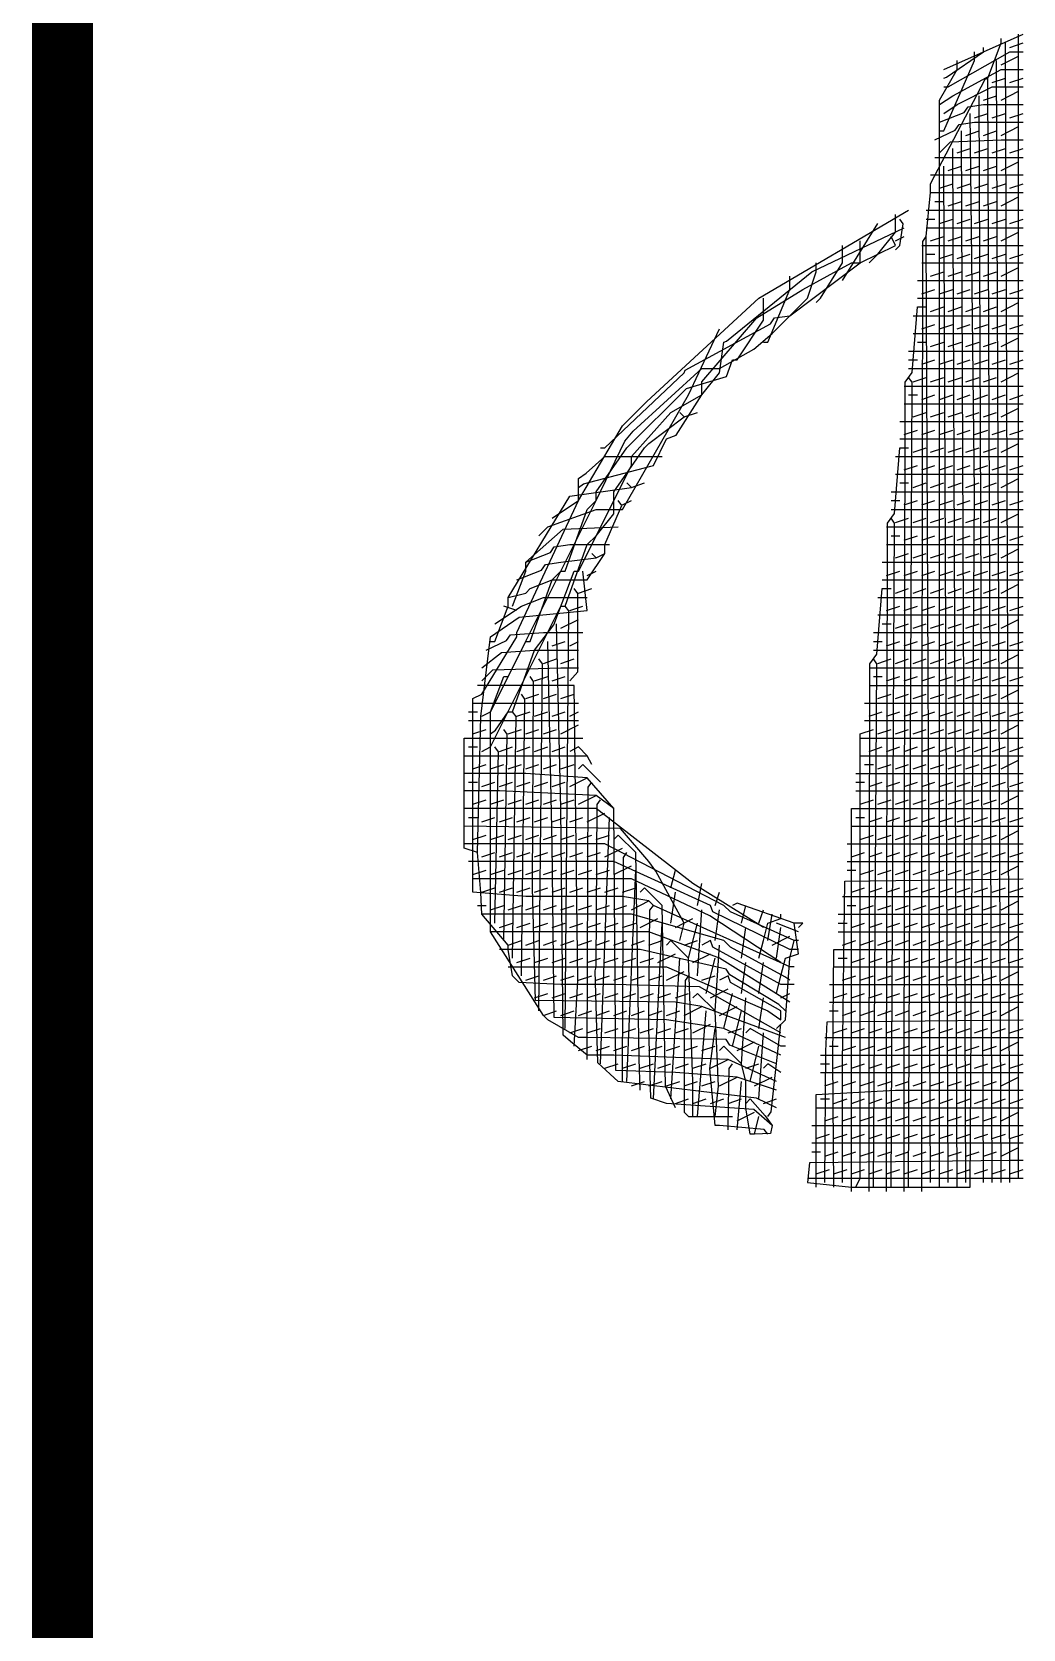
# Model space of a CAD drawing. Header units: inches. Extents: x -97096 to 280004, y -37912 to 97116.
# Drawn here: x 91438 to 92654, y 79348 to 81310 of the extents above; entities that cross this region are included whole.
import ezdxf

# ---------------------------------------------------------------- set-up
doc = ezdxf.new("R2010")
doc.units = ezdxf.units.IN
doc.header["$LTSCALE"] = 1000
doc.header["$MEASUREMENT"] = 0
doc.layers.add('GPS提资', color=1, linetype='Continuous')
doc.layers.add('TK', color=101, linetype='Continuous')

# ---------------------------------------------------------------- blocks, each defined once
blk = doc.blocks.new('A0-150')
at = {"layer": 'TK', "const_width": 75}
blk.add_lwpolyline([(166650, 124650), (166650, 1500)], dxfattribs=at)
at = {"layer": 'TK'}
for points in [[(167732.1, 119175.7), (167829.4, 119218.9)], [(167824, 117813.9), (167824, 119218.9)], [(167705.1, 117797.7), (167705.1, 118094.9), (167706.2, 118964.4), (167710.5, 118970.3), (167715.9, 119024.4), (167715.9, 119035.2), (167782.9, 119163.8), (167786.2, 119164.9), (167802.4, 119208.1), (167802.4, 119213.5)], [(167726.7, 119100), (167732.1, 119100), (167770, 119186.5), (167770, 119197.3)], [(167732.1, 119164.9), (167735.4, 119165.9), (167780.8, 119197.3), (167780.8, 119202.7)], [(167732.1, 119154.1), (167737.6, 119154.1), (167813.2, 119197.3), (167829.4, 119197.3)], [(167813.2, 117808.5), (167807.8, 119208.1)], [(167813.2, 119202.7), (167829.4, 119208.1)], [(167726.7, 117803.1), (167726.7, 117857.2), (167726.7, 119137.8), (167748.4, 119175.7), (167748.4, 119186.5)], [(167726.7, 119132.4), (167743, 119143.3), (167802.4, 119175.7), (167829.4, 119175.7)], [(167802.4, 117808.5), (167797, 119186.5)], [(167802.4, 119181.1), (167824, 119191.9)], [(167791.6, 117808.5), (167786.2, 119164.9)], [(167791.6, 119159.5), (167807.8, 119164.9)], [(167813.2, 119159.5), (167829.4, 119164.9)], [(167732.1, 119121.6), (167748.4, 119132.4), (167791.6, 119154.1), (167829.4, 119154.1)], [(167780.8, 117808.5), (167775.4, 119143.3)], [(167780.8, 119137.8), (167797, 119143.3)], [(167802.4, 119137.8), (167824, 119148.7)], [(167829.4, 117835.5), (167813.2, 117835.5), (167567.3, 117832.8), (167564.6, 117808.5), (167618.7, 117803.1), (167764.6, 117803.1), (167770, 118656.9), (167764.6, 119121.6)], [(167726.7, 119110.8), (167757, 119122.7), (167761.9, 119129.7), (167780.8, 119132.4), (167829.4, 119132.4)], [(167770, 119116.2), (167786.2, 119121.6)], [(167791.6, 119116.2), (167807.8, 119121.6)], [(167813.2, 119116.2), (167829.4, 119121.6)], [(167721.3, 119089.2), (167746.2, 119101.1), (167751.1, 119108.1), (167770, 119110.8), (167829.4, 119110.8)], [(167759.2, 117808.5), (167753.8, 119100)], [(167759.2, 119094.6), (167775.4, 119100)], [(167780.8, 119094.6), (167797, 119100)], [(167802.4, 119094.6), (167824, 119105.4)], [(167726.7, 119073), (167740.3, 119086.5), (167802.4, 119089.2), (167829.4, 119089.2)], [(167748.4, 117803.1), (167743, 119078.4)], [(167748.4, 119073), (167764.6, 119078.4)], [(167770, 119073), (167786.2, 119078.4)], [(167791.6, 119073), (167807.8, 119078.4)], [(167813.2, 119073), (167829.4, 119078.4)], [(167721.3, 119067.6), (167829.4, 119067.6)], [(167802.4, 119051.4), (167824, 119062.2)], [(167715.9, 119046), (167829.4, 119046)], [(167737.6, 117808.5), (167732.1, 119056.8)], [(167737.6, 119051.4), (167753.8, 119056.8)], [(167759.2, 119051.4), (167775.4, 119056.8)], [(167780.8, 119051.4), (167797, 119056.8)], [(167715.9, 119024.4), (167829.4, 119024.4)], [(167726.7, 119029.8), (167743, 119035.2)], [(167748.4, 119029.8), (167764.6, 119035.2)], [(167770, 119029.8), (167786.2, 119035.2)], [(167791.6, 119029.8), (167807.8, 119035.2)], [(167802.4, 119008.2), (167824, 119019)], [(167813.2, 119029.8), (167829.4, 119035.2)], [(167251.2, 118624.5), (167283.6, 118646.1), (167337.7, 118738), (167367.4, 118767.7), (167505.2, 118894.7), (167688.9, 119002.8)], [(167710.5, 119002.8), (167829.4, 119002.8)], [(167721.3, 119013.6), (167732.1, 119013.6)], [(167737.6, 119008.2), (167753.8, 119013.6)], [(167759.2, 119008.2), (167775.4, 119013.6)], [(167780.8, 119008.2), (167797, 119013.6)], [(167175.6, 118359.7), (167181.5, 118364), (167197.2, 118386.7), (167202.6, 118386.7), (167229.6, 118462.4), (167253.4, 118493.7), (167278.2, 118559.6), (167283.6, 118559.6), (167348.5, 118689.3), (167348.5, 118700.1), (167397.1, 118754.2), (167434.9, 118775.8), (167456.6, 118802.8), (167462, 118840.6), (167465.2, 118841.7), (167570, 118927.1), (167683.5, 118981.1)], [(167607.9, 118916.3), (167651.1, 118986.5)], [(167640.3, 118937.9), (167651.1, 118948.7), (167672.7, 118975.7), (167672.7, 118997.3)], [(167672.7, 118954.1), (167678.1, 118959.5), (167682.4, 118986), (167678.1, 118991.9)], [(167710.5, 118991.9), (167721.3, 118991.9)], [(167710.5, 118981.1), (167829.4, 118981.1)], [(167726.7, 118986.5), (167743, 118991.9)], [(167748.4, 118986.5), (167764.6, 118991.9)], [(167770, 118986.5), (167786.2, 118991.9)], [(167791.6, 118986.5), (167807.8, 118991.9)], [(167813.2, 118986.5), (167829.4, 118991.9)], [(167283.6, 118662.3), (167289.6, 118666.6), (167372.3, 118688.3), (167375.5, 118689.3), (167391.7, 118721.8), (167403.6, 118726.6), (167434.9, 118775.8), (167434.9, 118792), (167502.5, 118870.4), (167559.2, 118905.5), (167618.7, 118937.9), (167629.5, 118937.9), (167672.7, 118959.5), (167667.3, 118970.3)], [(167310.7, 118711), (167316.1, 118711), (167413.3, 118802.8), (167414.4, 118806.1), (167519.2, 118863.3), (167524.1, 118870.4), (167543, 118873.1), (167629.5, 118937.9), (167629.5, 118964.9)], [(167575.4, 118889.3), (167580.8, 118894.7), (167607.9, 118937.9), (167607.9, 118959.5)], [(167672.7, 118964.9), (167683.5, 118970.3)], [(167705.1, 118959.5), (167829.4, 118959.5)], [(167715.9, 117808.5), (167710.5, 118970.3)], [(167715.9, 118964.9), (167732.1, 118970.3)], [(167737.6, 118964.9), (167753.8, 118970.3)], [(167759.2, 118964.9), (167775.4, 118970.3)], [(167780.8, 118964.9), (167797, 118970.3)], [(167802.4, 118964.9), (167824, 118975.7)], [(167710.5, 118948.7), (167721.3, 118948.7)], [(167726.7, 118943.3), (167743, 118948.7)], [(167748.4, 118943.3), (167764.6, 118948.7)], [(167770, 118943.3), (167786.2, 118948.7)], [(167791.6, 118943.3), (167807.8, 118948.7)], [(167813.2, 118943.3), (167829.4, 118948.7)], [(167164.8, 118381.3), (167175.6, 118386.7), (167218.8, 118473.2), (167224.2, 118473.2), (167251.2, 118548.8), (167262, 118559.6), (167267.4, 118559.6), (167294.4, 118635.3), (167305.3, 118646.1), (167340.4, 118719.1), (167350.6, 118731.5), (167434.9, 118808.2), (167456.6, 118808.2), (167498.7, 118832), (167521.4, 118851.4), (167564.6, 118894.7), (167575.4, 118927.1), (167575.4, 118937.9)], [(167510.6, 118840.6), (167516, 118840.6), (167543, 118905.5), (167543, 118921.7)], [(167705.1, 118937.9), (167829.4, 118937.9)], [(167715.9, 118921.7), (167732.1, 118927.1)], [(167737.6, 118921.7), (167753.8, 118927.1)], [(167759.2, 118921.7), (167775.4, 118927.1)], [(167780.8, 118921.7), (167797, 118927.1)], [(167802.4, 118921.7), (167824, 118932.5)], [(167699.7, 118916.3), (167829.4, 118916.3)], [(167705.1, 118900.1), (167721.3, 118905.5)], [(167726.7, 118900.1), (167743, 118905.5)], [(167748.4, 118900.1), (167764.6, 118905.5)], [(167770, 118900.1), (167786.2, 118905.5)], [(167791.6, 118900.1), (167807.8, 118905.5)], [(167813.2, 118900.1), (167829.4, 118905.5)], [(167526.8, 117954.4), (167469.5, 117977.1), (167464.7, 117984.1), (167294.4, 117986.9), (167283.6, 117986.9), (167245.8, 118008.5), (167240.4, 118013.9), (167175.6, 118116.5), (167175.6, 118386.7), (167191.8, 118430), (167197.2, 118430), (167305.3, 118646.1), (167305.3, 118656.9), (167343.1, 118711), (167416, 118783.9), (167465.2, 118798.5), (167472.8, 118819), (167478.2, 118819), (167510.6, 118867.7), (167510.6, 118894.7)], [(167683.5, 117797.7), (167683.5, 117900.4), (167684.6, 118791.5), (167693.2, 118803.4), (167699.7, 118883.9), (167710.5, 118883.9)], [(167699.7, 118894.7), (167829.4, 118894.7)], [(167715.9, 118878.5), (167732.1, 118883.9)], [(167737.6, 118878.5), (167753.8, 118883.9)], [(167759.2, 118878.5), (167775.4, 118883.9)], [(167780.8, 118878.5), (167797, 118883.9)], [(167802.4, 118878.5), (167824, 118889.3)], [(167694.3, 118873.1), (167829.4, 118873.1)], [(167705.1, 118856.9), (167721.3, 118862.3)], [(167726.7, 118856.9), (167743, 118862.3)], [(167748.4, 118856.9), (167764.6, 118862.3)], [(167770, 118856.9), (167786.2, 118862.3)], [(167791.6, 118856.9), (167807.8, 118862.3)], [(167813.2, 118856.9), (167829.4, 118862.3)], [(167235, 118602.9), (167245.8, 118613.7), (167305.3, 118635.3), (167337.7, 118635.3), (167418.7, 118775.8), (167456.6, 118856.9)], [(167694.3, 118851.4), (167829.4, 118851.4)], [(167802.4, 118835.2), (167824, 118846)], [(167688.9, 118829.8), (167829.4, 118829.8)], [(167699.7, 118840.6), (167710.5, 118840.6)], [(167715.9, 118835.2), (167732.1, 118840.6)], [(167737.6, 118835.2), (167753.8, 118840.6)], [(167759.2, 118835.2), (167775.4, 118840.6)], [(167780.8, 118835.2), (167797, 118840.6)], [(167688.9, 118819), (167699.7, 118819)], [(167688.9, 118808.2), (167829.4, 118808.2)], [(167705.1, 118813.6), (167721.3, 118819)], [(167726.7, 118813.6), (167743, 118819)], [(167748.4, 118813.6), (167764.6, 118819)], [(167770, 118813.6), (167786.2, 118819)], [(167791.6, 118813.6), (167807.8, 118819)], [(167802.4, 118792), (167824, 118802.8)], [(167813.2, 118813.6), (167829.4, 118819)], [(167683.5, 118786.6), (167829.4, 118786.6)], [(167688.9, 117803.1), (167693.2, 118791.5), (167688.9, 118797.4)], [(167694.3, 118792), (167710.5, 118797.4)], [(167715.9, 118792), (167732.1, 118797.4)], [(167737.6, 118792), (167753.8, 118797.4)], [(167759.2, 118792), (167775.4, 118797.4)], [(167780.8, 118792), (167797, 118797.4)], [(167683.5, 118765), (167829.4, 118765)], [(167688.9, 118775.8), (167699.7, 118775.8)], [(167705.1, 118770.4), (167721.3, 118775.8)], [(167726.7, 118770.4), (167743, 118775.8)], [(167748.4, 118770.4), (167764.6, 118775.8)], [(167770, 118770.4), (167786.2, 118775.8)], [(167791.6, 118770.4), (167807.8, 118775.8)], [(167813.2, 118770.4), (167829.4, 118775.8)], [(167164.8, 118338.1), (167175.6, 118343.5), (167262, 118516.4), (167267.4, 118516.4), (167294.4, 118592.1), (167305.3, 118602.9), (167326.9, 118629.9), (167326.9, 118656.9), (167364.7, 118711), (167370.1, 118716.4), (167413.3, 118748.8), (167407.9, 118754.2)], [(167413.3, 118748.8), (167429.5, 118754.2)], [(167694.3, 118748.8), (167710.5, 118754.2)], [(167715.9, 118748.8), (167732.1, 118754.2)], [(167737.6, 118748.8), (167753.8, 118754.2)], [(167759.2, 118748.8), (167775.4, 118754.2)], [(167780.8, 118748.8), (167797, 118754.2)], [(167802.4, 118748.8), (167824, 118759.6)], [(167678.1, 118743.4), (167829.4, 118743.4)], [(167683.5, 118727.2), (167699.7, 118732.6)], [(167705.1, 118727.2), (167721.3, 118732.6)], [(167726.7, 118727.2), (167743, 118732.6)], [(167748.4, 118727.2), (167764.6, 118732.6)], [(167770, 118727.2), (167786.2, 118732.6)], [(167791.6, 118727.2), (167807.8, 118732.6)], [(167813.2, 118727.2), (167829.4, 118732.6)], [(167661.9, 117797.7), (167661.9, 117900.4), (167663, 118618.5), (167671.6, 118630.4), (167678.1, 118711), (167688.9, 118711)], [(167678.1, 118721.8), (167829.4, 118721.8)], [(167694.3, 118705.5), (167710.5, 118711)], [(167715.9, 118705.5), (167732.1, 118711)], [(167737.6, 118705.5), (167753.8, 118711)], [(167759.2, 118705.5), (167775.4, 118711)], [(167780.8, 118705.5), (167797, 118711)], [(167802.4, 118705.5), (167824, 118716.4)], [(167548.4, 118073.3), (167543, 118073.3), (167375.5, 118149), (167370.1, 118154.4), (167337.7, 118159.8), (167218.8, 118159.8), (167153.9, 118165.2), (167153.9, 118246.2), (167153.9, 118402.9), (167164.8, 118408.3), (167208, 118478.6), (167208, 118484), (167283.6, 118646.1), (167283.6, 118656.9), (167283.6, 118673.1), (167293.1, 118679.9), (167316.1, 118700.1), (167386.3, 118700.1)], [(167672.7, 118700.1), (167829.4, 118700.1)], [(167683.5, 118683.9), (167699.7, 118689.3)], [(167705.1, 118683.9), (167721.3, 118689.3)], [(167726.7, 118683.9), (167743, 118689.3)], [(167748.4, 118683.9), (167764.6, 118689.3)], [(167770, 118683.9), (167786.2, 118689.3)], [(167791.6, 118683.9), (167807.8, 118689.3)], [(167813.2, 118683.9), (167829.4, 118689.3)], [(167175.6, 118473.2), (167181, 118473.2), (167197.2, 118516.4), (167197.2, 118527.2), (167272.8, 118651.5), (167348.5, 118662.3), (167343.1, 118667.7)], [(167348.5, 118662.3), (167364.7, 118667.7)], [(167672.7, 118678.5), (167829.4, 118678.5)], [(167678.1, 118667.7), (167688.9, 118667.7)], [(167694.3, 118662.3), (167710.5, 118667.7)], [(167715.9, 118662.3), (167732.1, 118667.7)], [(167737.6, 118662.3), (167753.8, 118667.7)], [(167759.2, 118662.3), (167775.4, 118667.7)], [(167780.8, 118662.3), (167797, 118667.7)], [(167802.4, 118662.3), (167824, 118673.1)], [(167197.2, 118527.2), (167218.8, 118532.6), (167224.2, 118538), (167251.2, 118548.8), (167294.4, 118548.8), (167316.1, 118581.3), (167316.1, 118592.1), (167336.6, 118640.2), (167332.3, 118646.1)], [(167337.7, 118640.7), (167348.5, 118646.1)], [(167667.3, 118656.9), (167829.4, 118656.9)], [(167667.3, 118646.1), (167678.1, 118646.1)], [(167683.5, 118640.7), (167699.7, 118646.1)], [(167705.1, 118640.7), (167721.3, 118646.1)], [(167726.7, 118640.7), (167743, 118646.1)], [(167748.4, 118640.7), (167764.6, 118646.1)], [(167770, 118640.7), (167786.2, 118646.1)], [(167791.6, 118640.7), (167807.8, 118646.1)], [(167813.2, 118640.7), (167829.4, 118646.1)], [(167667.3, 118635.3), (167829.4, 118635.3)], [(167802.4, 118619.1), (167824, 118629.9)], [(167202.6, 118516.4), (167218.8, 118559.6), (167218.8, 118570.5), (167264.7, 118611), (167332.3, 118613.7)], [(167661.9, 118613.7), (167829.4, 118613.7)], [(167667.3, 117803.1), (167671.6, 118618.5), (167667.3, 118624.5)], [(167672.7, 118619.1), (167688.9, 118624.5)], [(167694.3, 118619.1), (167710.5, 118624.5)], [(167715.9, 118619.1), (167732.1, 118624.5)], [(167737.6, 118619.1), (167753.8, 118624.5)], [(167759.2, 118619.1), (167775.4, 118624.5)], [(167780.8, 118619.1), (167797, 118624.5)], [(167218.8, 118570.5), (167249.1, 118582.3), (167253.9, 118589.4), (167272.8, 118592.1), (167321.5, 118592.1)], [(167661.9, 118592.1), (167829.4, 118592.1)], [(167667.3, 118602.9), (167678.1, 118602.9)], [(167683.5, 118597.5), (167699.7, 118602.9)], [(167705.1, 118597.5), (167721.3, 118602.9)], [(167726.7, 118597.5), (167743, 118602.9)], [(167748.4, 118597.5), (167764.6, 118602.9)], [(167770, 118597.5), (167786.2, 118602.9)], [(167791.6, 118597.5), (167807.8, 118602.9)], [(167802.4, 118575.9), (167824, 118586.7)], [(167813.2, 118597.5), (167829.4, 118602.9)], [(167208, 118548.8), (167238.2, 118560.7), (167243.1, 118567.8), (167262, 118570.5), (167305.3, 118575.9), (167299.9, 118581.3)], [(167305.3, 118575.9), (167316.1, 118581.3)], [(167656.5, 118570.5), (167829.4, 118570.5)], [(167672.7, 118575.9), (167688.9, 118581.3)], [(167694.3, 118575.9), (167710.5, 118581.3)], [(167715.9, 118575.9), (167732.1, 118581.3)], [(167737.6, 118575.9), (167753.8, 118581.3)], [(167759.2, 118575.9), (167775.4, 118581.3)], [(167780.8, 118575.9), (167797, 118581.3)], [(167159.4, 118213.8), (167163.7, 118380.8), (167175.6, 118478.6), (167210.7, 118502.9), (167294.4, 118511), (167289, 118559.6)], [(167294.4, 118554.2), (167305.3, 118559.6)], [(167656.5, 118548.8), (167829.4, 118548.8)], [(167661.9, 118554.2), (167678.1, 118559.6)], [(167683.5, 118554.2), (167699.7, 118559.6)], [(167705.1, 118554.2), (167721.3, 118559.6)], [(167726.7, 118554.2), (167743, 118559.6)], [(167748.4, 118554.2), (167764.6, 118559.6)], [(167770, 118554.2), (167786.2, 118559.6)], [(167791.6, 118554.2), (167807.8, 118559.6)], [(167813.2, 118554.2), (167829.4, 118559.6)], [(167272.8, 118424.6), (167282.6, 118435.9), (167282.6, 118532.1), (167278.2, 118538)], [(167283.6, 118532.6), (167299.9, 118538)], [(167640.3, 117797.7), (167640.3, 117900.4), (167641.4, 118445.6), (167650, 118457.5), (167656.5, 118538), (167667.3, 118538)], [(167672.7, 118532.6), (167688.9, 118538)], [(167694.3, 118532.6), (167710.5, 118538)], [(167715.9, 118532.6), (167732.1, 118538)], [(167737.6, 118532.6), (167753.8, 118538)], [(167759.2, 118532.6), (167775.4, 118538)], [(167780.8, 118532.6), (167797, 118538)], [(167802.4, 118532.6), (167824, 118543.4)], [(167181, 118494.8), (167213.4, 118516.4), (167240.4, 118527.2), (167294.4, 118527.2)], [(167208, 118511), (167191.8, 118516.4)], [(167267.4, 117997.7), (167271.8, 118510.5), (167267.4, 118516.4)], [(167272.8, 118511), (167289, 118516.4)], [(167651.1, 118527.2), (167829.4, 118527.2)], [(167661.9, 118511), (167678.1, 118516.4)], [(167683.5, 118511), (167699.7, 118516.4)], [(167705.1, 118511), (167721.3, 118516.4)], [(167726.7, 118511), (167743, 118516.4)], [(167748.4, 118511), (167764.6, 118516.4)], [(167770, 118511), (167786.2, 118516.4)], [(167791.6, 118511), (167807.8, 118516.4)], [(167813.2, 118511), (167829.4, 118516.4)], [(167526.8, 117932.8), (167467.4, 117959.8), (167326.9, 117965.2), (167294.4, 117965.2), (167273.9, 117982), (167264.7, 117989.6), (167262, 118267.8), (167256.6, 118494.8)], [(167262, 118489.4), (167283.6, 118500.2)], [(167651.1, 118505.6), (167829.4, 118505.6)], [(167656.5, 118494.8), (167667.3, 118494.8)], [(167672.7, 118489.4), (167688.9, 118494.8)], [(167694.3, 118489.4), (167710.5, 118494.8)], [(167715.9, 118489.4), (167732.1, 118494.8)], [(167737.6, 118489.4), (167753.8, 118494.8)], [(167759.2, 118489.4), (167775.4, 118494.8)], [(167780.8, 118489.4), (167797, 118494.8)], [(167802.4, 118489.4), (167824, 118500.2)], [(167170.2, 118462.4), (167195, 118474.3), (167199.9, 118481.3), (167240.4, 118484), (167289, 118484)], [(167532.2, 117965.2), (167462, 117997.7), (167391.7, 118008.5), (167253.9, 118011.2), (167251.2, 118224.6), (167245.8, 118473.2)], [(167251.2, 118467.8), (167267.4, 118473.2)], [(167272.8, 118467.8), (167283.6, 118473.2)], [(167645.7, 118484), (167829.4, 118484)], [(167645.7, 118473.2), (167656.5, 118473.2)], [(167661.9, 118467.8), (167678.1, 118473.2)], [(167683.5, 118467.8), (167699.7, 118473.2)], [(167705.1, 118467.8), (167721.3, 118473.2)], [(167726.7, 118467.8), (167743, 118473.2)], [(167748.4, 118467.8), (167764.6, 118473.2)], [(167770, 118467.8), (167786.2, 118473.2)], [(167791.6, 118467.8), (167807.8, 118473.2)], [(167813.2, 118467.8), (167829.4, 118473.2)], [(167164.8, 118440.8), (167189.1, 118459.7), (167229.6, 118462.4), (167283.6, 118462.4)], [(167235, 118019.3), (167239.3, 118445.6), (167235, 118451.6)], [(167240.4, 118446.2), (167256.6, 118451.6)], [(167262, 118446.2), (167278.2, 118451.6)], [(167645.7, 118462.4), (167829.4, 118462.4)], [(167645.7, 117803.1), (167650, 118445.6), (167645.7, 118451.6)], [(167651.1, 118446.2), (167667.3, 118451.6)], [(167672.7, 118446.2), (167688.9, 118451.6)], [(167694.3, 118446.2), (167710.5, 118451.6)], [(167715.9, 118446.2), (167732.1, 118451.6)], [(167737.6, 118446.2), (167753.8, 118451.6)], [(167759.2, 118446.2), (167775.4, 118451.6)], [(167780.8, 118446.2), (167797, 118451.6)], [(167802.4, 118446.2), (167824, 118457)], [(167164.8, 118424.6), (167178.3, 118438.1), (167262, 118440.8), (167283.6, 118440.8)], [(167537.6, 117986.9), (167434.9, 118024.7), (167402.5, 118030.1), (167230.7, 118032.2), (167226.9, 118170.6), (167228.5, 118424), (167224.2, 118430)], [(167229.6, 118424.6), (167245.8, 118430)], [(167251.2, 118424.6), (167267.4, 118430)], [(167640.3, 118440.8), (167829.4, 118440.8)], [(167645.7, 118430), (167656.5, 118430)], [(167661.9, 118424.6), (167678.1, 118430)], [(167683.5, 118424.6), (167699.7, 118430)], [(167705.1, 118424.6), (167721.3, 118430)], [(167726.7, 118424.6), (167743, 118430)], [(167748.4, 118424.6), (167764.6, 118430)], [(167770, 118424.6), (167786.2, 118430)], [(167791.6, 118424.6), (167807.8, 118430)], [(167813.2, 118424.6), (167829.4, 118430)], [(167278.2, 117976), (167282.6, 118056.6), (167278.2, 118419.1), (167159.4, 118419.1)], [(167640.3, 118419.1), (167829.4, 118419.1)], [(167802.4, 118402.9), (167824, 118413.7)], [(167153.9, 118397.5), (167283.6, 118397.5)], [(167213.4, 118062.5), (167217.7, 118402.4), (167213.4, 118408.3)], [(167218.8, 118402.9), (167235, 118408.3)], [(167240.4, 118402.9), (167256.6, 118408.3)], [(167262, 118402.9), (167278.2, 118408.3)], [(167634.9, 118397.5), (167829.4, 118397.5)], [(167651.1, 118402.9), (167667.3, 118408.3)], [(167672.7, 118402.9), (167688.9, 118408.3)], [(167694.3, 118402.9), (167710.5, 118408.3)], [(167715.9, 118402.9), (167732.1, 118408.3)], [(167737.6, 118402.9), (167753.8, 118408.3)], [(167759.2, 118402.9), (167775.4, 118408.3)], [(167780.8, 118402.9), (167797, 118408.3)], [(167148.5, 118386.7), (167159.4, 118386.7)], [(167148.5, 118375.9), (167283.6, 118375.9)], [(167202.6, 118084.1), (167206.9, 118380.8), (167202.6, 118386.7)], [(167208, 118381.3), (167224.2, 118386.7)], [(167229.6, 118381.3), (167245.8, 118386.7)], [(167251.2, 118381.3), (167267.4, 118386.7)], [(167272.8, 118381.3), (167283.6, 118386.7)], [(167634.9, 118375.9), (167829.4, 118375.9)], [(167640.3, 118381.3), (167656.5, 118386.7)], [(167661.9, 118381.3), (167678.1, 118386.7)], [(167683.5, 118381.3), (167699.7, 118386.7)], [(167705.1, 118381.3), (167721.3, 118386.7)], [(167726.7, 118381.3), (167743, 118386.7)], [(167748.4, 118381.3), (167764.6, 118386.7)], [(167770, 118381.3), (167786.2, 118386.7)], [(167791.6, 118381.3), (167807.8, 118386.7)], [(167813.2, 118381.3), (167829.4, 118386.7)], [(167532.2, 117992.3), (167432.2, 118049), (167326.9, 118051.7), (167262, 118051.7), (167210.7, 118054.4), (167202.6, 118062.5), (167197.2, 118094.9), (167197.2, 118100.3), (167164.8, 118138.2), (167163.7, 118164.6), (167159.4, 118213.8), (167143.1, 118219.2), (167143.1, 118354.3), (167289, 118354.3)], [(167153.9, 118359.7), (167170.2, 118365.1)], [(167191.8, 118105.7), (167196.1, 118359.2), (167191.8, 118365.1)], [(167197.2, 118359.7), (167213.4, 118365.1)], [(167218.8, 118359.7), (167235, 118365.1)], [(167240.4, 118359.7), (167256.6, 118365.1)], [(167262, 118359.7), (167283.6, 118370.5)], [(167624.1, 117803.1), (167629.5, 117813.9), (167629.5, 118359.7), (167645.7, 118365.1)], [(167629.5, 118354.3), (167829.4, 118354.3)], [(167651.1, 118359.7), (167667.3, 118365.1)], [(167672.7, 118359.7), (167688.9, 118365.1)], [(167694.3, 118359.7), (167710.5, 118365.1)], [(167715.9, 118359.7), (167732.1, 118365.1)], [(167737.6, 118359.7), (167753.8, 118365.1)], [(167759.2, 118359.7), (167775.4, 118365.1)], [(167780.8, 118359.7), (167797, 118365.1)], [(167802.4, 118359.7), (167824, 118370.5)], [(167143.1, 118332.7), (167294.4, 118332.7)], [(167148.5, 118343.5), (167159.4, 118343.5)], [(167181, 118127.3), (167185.3, 118337.6), (167181, 118343.5)], [(167186.4, 118338.1), (167202.6, 118343.5)], [(167208, 118338.1), (167224.2, 118343.5)], [(167229.6, 118338.1), (167245.8, 118343.5)], [(167251.2, 118338.1), (167267.4, 118343.5)], [(167299.9, 118321.9), (167294.4, 118332.7), (167283.6, 118343.5), (167272.8, 118338.1)], [(167629.5, 118332.7), (167829.4, 118332.7)], [(167640.3, 118338.1), (167656.5, 118343.5)], [(167661.9, 118338.1), (167678.1, 118343.5)], [(167683.5, 118338.1), (167699.7, 118343.5)], [(167705.1, 118338.1), (167721.3, 118343.5)], [(167726.7, 118338.1), (167743, 118343.5)], [(167748.4, 118338.1), (167764.6, 118343.5)], [(167770, 118338.1), (167786.2, 118343.5)], [(167791.6, 118338.1), (167807.8, 118343.5)], [(167813.2, 118338.1), (167829.4, 118343.5)], [(167153.9, 118316.5), (167170.2, 118321.9)], [(167175.6, 118316.5), (167191.8, 118321.9)], [(167197.2, 118316.5), (167213.4, 118321.9)], [(167218.8, 118316.5), (167235, 118321.9)], [(167240.4, 118316.5), (167256.6, 118321.9)], [(167262, 118316.5), (167278.2, 118321.9)], [(167310.7, 118300.3), (167289, 118321.9), (167283.6, 118316.5)], [(167634.9, 118321.9), (167645.7, 118321.9)], [(167651.1, 118316.5), (167667.3, 118321.9)], [(167672.7, 118316.5), (167688.9, 118321.9)], [(167694.3, 118316.5), (167710.5, 118321.9)], [(167715.9, 118316.5), (167732.1, 118321.9)], [(167737.6, 118316.5), (167753.8, 118321.9)], [(167759.2, 118316.5), (167775.4, 118321.9)], [(167780.8, 118316.5), (167797, 118321.9)], [(167802.4, 118316.5), (167824, 118327.3)], [(167526.8, 117922), (167478.2, 117938.2), (167402.5, 117943.6), (167329.6, 117946.3), (167326.9, 118267.8), (167294.4, 118305.7), (167218.8, 118311.1), (167143.1, 118311.1)], [(167148.5, 118300.3), (167159.4, 118300.3)], [(167164.8, 118294.9), (167181, 118300.3)], [(167186.4, 118294.9), (167202.6, 118300.3)], [(167208, 118294.9), (167224.2, 118300.3)], [(167229.6, 118294.9), (167245.8, 118300.3)], [(167251.2, 118294.9), (167267.4, 118300.3)], [(167272.8, 118294.9), (167294.4, 118305.7)], [(167294.4, 117959.8), (167294.4, 117965.2), (167295.5, 118294.3), (167299.9, 118300.3)], [(167624.1, 118311.1), (167829.4, 118311.1)], [(167624.1, 118300.3), (167634.9, 118300.3)], [(167640.3, 118294.9), (167656.5, 118300.3)], [(167661.9, 118294.9), (167678.1, 118300.3)], [(167683.5, 118294.9), (167699.7, 118300.3)], [(167705.1, 118294.9), (167721.3, 118300.3)], [(167726.7, 118294.9), (167743, 118300.3)], [(167748.4, 118294.9), (167764.6, 118300.3)], [(167770, 118294.9), (167786.2, 118300.3)], [(167791.6, 118294.9), (167807.8, 118300.3)], [(167813.2, 118294.9), (167829.4, 118300.3)], [(167326.9, 118267.8), (167305.3, 118284.1), (167186.4, 118289.5), (167143.1, 118289.5)], [(167153.9, 118273.2), (167170.2, 118278.7)], [(167175.6, 118273.2), (167191.8, 118278.7)], [(167197.2, 118273.2), (167213.4, 118278.7)], [(167218.8, 118273.2), (167235, 118278.7)], [(167240.4, 118273.2), (167256.6, 118278.7)], [(167262, 118273.2), (167278.2, 118278.7)], [(167283.6, 118273.2), (167305.3, 118284.1)], [(167526.8, 117900.4), (167502, 117912.3), (167332.3, 117932.8), (167307.4, 117955.5), (167304.2, 118068.4), (167305.3, 118073.3), (167306.3, 118272.7), (167310.7, 118278.7)], [(167624.1, 118289.5), (167829.4, 118289.5)], [(167629.5, 118273.2), (167645.7, 118278.7)], [(167651.1, 118273.2), (167667.3, 118278.7)], [(167672.7, 118273.2), (167688.9, 118278.7)], [(167694.3, 118273.2), (167710.5, 118278.7)], [(167715.9, 118273.2), (167732.1, 118278.7)], [(167737.6, 118273.2), (167753.8, 118278.7)], [(167759.2, 118273.2), (167775.4, 118278.7)], [(167780.8, 118273.2), (167797, 118278.7)], [(167802.4, 118273.2), (167824, 118284.1)], [(167510.6, 118121.9), (167424.1, 118176), (167305.3, 118267.8), (167143.1, 118267.8)], [(167148.5, 118257), (167159.4, 118257)], [(167164.8, 118251.6), (167181, 118257)], [(167186.4, 118251.6), (167202.6, 118257)], [(167208, 118251.6), (167224.2, 118257)], [(167229.6, 118251.6), (167245.8, 118257)], [(167251.2, 118251.6), (167267.4, 118257)], [(167272.8, 118251.6), (167289, 118257)], [(167294.4, 118251.6), (167316.1, 118262.4)], [(167310.7, 117954.4), (167321.5, 118257)], [(167618.7, 117797.7), (167618.7, 117932.8), (167618.7, 118267.8), (167829.4, 118267.8)], [(167624.1, 118257), (167634.9, 118257)], [(167640.3, 118251.6), (167656.5, 118257)], [(167661.9, 118251.6), (167678.1, 118257)], [(167683.5, 118251.6), (167699.7, 118257)], [(167705.1, 118251.6), (167721.3, 118257)], [(167726.7, 118251.6), (167743, 118257)], [(167748.4, 118251.6), (167764.6, 118257)], [(167770, 118251.6), (167786.2, 118257)], [(167791.6, 118251.6), (167807.8, 118257)], [(167813.2, 118251.6), (167829.4, 118257)], [(167407.9, 118105.7), (167413.3, 118127.3), (167378.7, 118191.1), (167370.1, 118203), (167335, 118243.5), (167143.1, 118246.2)], [(167153.9, 118230), (167170.2, 118235.4)], [(167175.6, 118230), (167191.8, 118235.4)], [(167197.2, 118230), (167213.4, 118235.4)], [(167218.8, 118230), (167235, 118235.4)], [(167240.4, 118230), (167256.6, 118235.4)], [(167262, 118230), (167278.2, 118235.4)], [(167283.6, 118230), (167299.9, 118235.4)], [(167305.3, 118230), (167321.5, 118235.4)], [(167359.3, 117922), (167358.2, 117960.4), (167353.9, 118213.8), (167332.3, 118235.4), (167326.9, 118230)], [(167618.7, 118246.2), (167829.4, 118246.2)], [(167629.5, 118230), (167645.7, 118235.4)], [(167651.1, 118230), (167667.3, 118235.4)], [(167672.7, 118230), (167688.9, 118235.4)], [(167694.3, 118230), (167710.5, 118235.4)], [(167715.9, 118230), (167732.1, 118235.4)], [(167737.6, 118230), (167753.8, 118235.4)], [(167759.2, 118230), (167775.4, 118235.4)], [(167780.8, 118230), (167797, 118235.4)], [(167802.4, 118230), (167824, 118240.8)], [(167553.8, 118105.7), (167548.4, 118105.7), (167470.1, 118140.9), (167462, 118149), (167316.1, 118224.6), (167143.1, 118224.6)], [(167316.1, 118208.4), (167337.7, 118219.2)], [(167613.3, 118224.6), (167829.4, 118224.6)], [(167553.8, 118094.9), (167543, 118094.9), (167448.5, 118140.9), (167445.8, 118149), (167326.9, 118203), (167148.5, 118203)], [(167164.8, 118208.4), (167181, 118213.8)], [(167186.4, 118208.4), (167202.6, 118213.8)], [(167208, 118208.4), (167224.2, 118213.8)], [(167229.6, 118208.4), (167245.8, 118213.8)], [(167251.2, 118208.4), (167267.4, 118213.8)], [(167272.8, 118208.4), (167289, 118213.8)], [(167294.4, 118208.4), (167310.7, 118213.8)], [(167326.9, 118186.8), (167348.5, 118197.6)], [(167337.7, 117932.8), (167337.7, 117943.6), (167338.8, 118207.9), (167343.1, 118213.8)], [(167613.3, 118203), (167829.4, 118203)], [(167618.7, 118208.4), (167634.9, 118213.8)], [(167640.3, 118208.4), (167656.5, 118213.8)], [(167661.9, 118208.4), (167678.1, 118213.8)], [(167683.5, 118208.4), (167699.7, 118213.8)], [(167705.1, 118208.4), (167721.3, 118213.8)], [(167726.7, 118208.4), (167743, 118213.8)], [(167748.4, 118208.4), (167764.6, 118213.8)], [(167770, 118208.4), (167786.2, 118213.8)], [(167791.6, 118208.4), (167807.8, 118213.8)], [(167802.4, 118186.8), (167824, 118197.6)], [(167813.2, 118208.4), (167829.4, 118213.8)], [(167153.9, 118186.8), (167170.2, 118192.2)], [(167532.2, 118078.7), (167444.7, 118136), (167348.5, 118181.4), (167153.9, 118181.4)], [(167175.6, 118186.8), (167191.8, 118192.2)], [(167197.2, 118186.8), (167213.4, 118192.2)], [(167218.8, 118186.8), (167235, 118192.2)], [(167240.4, 118186.8), (167256.6, 118192.2)], [(167262, 118186.8), (167278.2, 118192.2)], [(167283.6, 118186.8), (167299.9, 118192.2)], [(167305.3, 118186.8), (167321.5, 118192.2)], [(167343.1, 117932.8), (167353.9, 118192.2)], [(167397.1, 118170.6), (167402.5, 118192.2)], [(167429.5, 118149), (167434.9, 118176)], [(167607.9, 117808.5), (167607.9, 117954.4), (167610.6, 118178.7), (167829.4, 118181.4)], [(167613.3, 118192.2), (167624.1, 118192.2)], [(167629.5, 118186.8), (167645.7, 118192.2)], [(167651.1, 118186.8), (167667.3, 118192.2)], [(167672.7, 118186.8), (167688.9, 118192.2)], [(167694.3, 118186.8), (167710.5, 118192.2)], [(167715.9, 118186.8), (167732.1, 118192.2)], [(167737.6, 118186.8), (167753.8, 118192.2)], [(167759.2, 118186.8), (167775.4, 118192.2)], [(167780.8, 118186.8), (167797, 118192.2)], [(167164.8, 118165.2), (167181, 118170.6)], [(167186.4, 118165.2), (167202.6, 118170.6)], [(167208, 118165.2), (167224.2, 118170.6)], [(167229.6, 118165.2), (167245.8, 118170.6)], [(167251.2, 118165.2), (167267.4, 118170.6)], [(167272.8, 118165.2), (167289, 118170.6)], [(167294.4, 118165.2), (167310.7, 118170.6)], [(167316.1, 118165.2), (167332.3, 118170.6)], [(167337.7, 118165.2), (167353.9, 118170.6)], [(167402.5, 117900.4), (167390.6, 117926.9), (167386.3, 118149), (167364.7, 118170.6), (167359.3, 118165.2)], [(167397.1, 118127.3), (167402.5, 118165.2)], [(167451.2, 118149), (167456.6, 118165.2)], [(167607.9, 118159.8), (167829.4, 118159.8)], [(167618.7, 118165.2), (167634.9, 118170.6)], [(167640.3, 118165.2), (167656.5, 118170.6)], [(167661.9, 118165.2), (167678.1, 118170.6)], [(167683.5, 118165.2), (167699.7, 118170.6)], [(167705.1, 118165.2), (167721.3, 118170.6)], [(167726.7, 118165.2), (167743, 118170.6)], [(167748.4, 118165.2), (167764.6, 118170.6)], [(167770, 118165.2), (167786.2, 118170.6)], [(167791.6, 118165.2), (167807.8, 118170.6)], [(167813.2, 118165.2), (167829.4, 118170.6)], [(167159.4, 118149), (167170.2, 118149)], [(167543, 118057.1), (167537.1, 118061.4), (167470.1, 118097.6), (167462, 118105.7), (167348.5, 118138.2), (167164.8, 118138.2)], [(167175.6, 118143.6), (167191.8, 118149)], [(167197.2, 118143.6), (167213.4, 118149)], [(167218.8, 118143.6), (167235, 118149)], [(167240.4, 118143.6), (167256.6, 118149)], [(167262, 118143.6), (167278.2, 118149)], [(167283.6, 118143.6), (167299.9, 118149)], [(167305.3, 118143.6), (167321.5, 118149)], [(167326.9, 118143.6), (167343.1, 118149)], [(167348.5, 118143.6), (167370.1, 118154.4)], [(167521.4, 117878.8), (167498.7, 117898.2), (167391.7, 117905.8), (167372.3, 117912.3), (167370.1, 117997.7), (167370.1, 118008.5), (167371.2, 118143), (167375.5, 118149)], [(167429.5, 118062.5), (167434.9, 118143.6)], [(167451.2, 118105.7), (167456.6, 118143.6)], [(167526.8, 118040.9), (167532.2, 118062.5), (167537.6, 118084.1), (167553.8, 118089.5), (167548.4, 118127.3), (167478.2, 118151.7), (167472.8, 118149)], [(167483.6, 118127.3), (167489, 118149)], [(167505.2, 118127.3), (167510.6, 118143.6)], [(167505.2, 118084.1), (167510.6, 118105.7), (167516, 118127.3), (167532.2, 118132.8), (167532.2, 118138.2)], [(167516, 118105.7), (167521.4, 118138.2)], [(167602.5, 118138.2), (167829.4, 118138.2)], [(167613.3, 118149), (167624.1, 118149)], [(167629.5, 118143.6), (167645.7, 118149)], [(167651.1, 118143.6), (167667.3, 118149)], [(167672.7, 118143.6), (167688.9, 118149)], [(167694.3, 118143.6), (167710.5, 118149)], [(167715.9, 118143.6), (167732.1, 118149)], [(167737.6, 118143.6), (167753.8, 118149)], [(167759.2, 118143.6), (167775.4, 118149)], [(167780.8, 118143.6), (167797, 118149)], [(167802.4, 118143.6), (167824, 118154.4)], [(167543, 118030.1), (167456.6, 118084.1), (167370.1, 118116.5), (167175.6, 118116.5)], [(167186.4, 118121.9), (167202.6, 118127.3)], [(167208, 118121.9), (167224.2, 118127.3)], [(167229.6, 118121.9), (167245.8, 118127.3)], [(167251.2, 118121.9), (167267.4, 118127.3)], [(167272.8, 118121.9), (167289, 118127.3)], [(167294.4, 118121.9), (167310.7, 118127.3)], [(167316.1, 118121.9), (167332.3, 118127.3)], [(167337.7, 118121.9), (167353.9, 118127.3)], [(167359.3, 118121.9), (167380.9, 118132.8)], [(167375.5, 117911.2), (167386.3, 118127.3)], [(167402.5, 118121.9), (167424.1, 118132.8)], [(167418.7, 118084.1), (167429.5, 118127.3)], [(167483.6, 118084.1), (167489, 118121.9)], [(167553.8, 118116.5), (167526.8, 118127.3)], [(167526.8, 118084.1), (167532.2, 118121.9)], [(167553.8, 118121.9), (167559.2, 118127.3), (167548.4, 118127.3)], [(167602.5, 118127.3), (167613.3, 118127.3)], [(167602.5, 118116.5), (167829.4, 118116.5)], [(167618.7, 118121.9), (167634.9, 118127.3)], [(167640.3, 118121.9), (167656.5, 118127.3)], [(167661.9, 118121.9), (167678.1, 118127.3)], [(167683.5, 118121.9), (167699.7, 118127.3)], [(167705.1, 118121.9), (167721.3, 118127.3)], [(167726.7, 118121.9), (167743, 118127.3)], [(167748.4, 118121.9), (167764.6, 118127.3)], [(167770, 118121.9), (167786.2, 118127.3)], [(167791.6, 118121.9), (167807.8, 118127.3)], [(167813.2, 118121.9), (167829.4, 118127.3)], [(167197.2, 118100.3), (167213.4, 118105.7)], [(167218.8, 118100.3), (167235, 118105.7)], [(167240.4, 118100.3), (167256.6, 118105.7)], [(167262, 118100.3), (167278.2, 118105.7)], [(167283.6, 118100.3), (167299.9, 118105.7)], [(167305.3, 118100.3), (167321.5, 118105.7)], [(167326.9, 118100.3), (167343.1, 118105.7)], [(167348.5, 118100.3), (167364.7, 118105.7)], [(167370.1, 118100.3), (167386.3, 118105.7)], [(167424.1, 117889.6), (167424.1, 117932.8), (167418.7, 118084.1), (167397.1, 118105.7), (167391.7, 118100.3)], [(167413.3, 118100.3), (167429.5, 118105.7)], [(167548.4, 118051.7), (167532.2, 118051.7), (167448.5, 118097.6), (167445.8, 118105.7), (167434.9, 118100.3)], [(167451.2, 118019.3), (167456.6, 118100.3)], [(167521.4, 118100.3), (167543, 118111.1)], [(167526.8, 117997.7), (167537.6, 118008.5), (167543, 118084.1), (167548.4, 118105.7)], [(167607.9, 118100.3), (167624.1, 118105.7)], [(167629.5, 118100.3), (167645.7, 118105.7)], [(167651.1, 118100.3), (167667.3, 118105.7)], [(167672.7, 118100.3), (167688.9, 118105.7)], [(167694.3, 118100.3), (167710.5, 118105.7)], [(167715.9, 118100.3), (167732.1, 118105.7)], [(167737.6, 118100.3), (167753.8, 118105.7)], [(167759.2, 118100.3), (167775.4, 118105.7)], [(167780.8, 118100.3), (167797, 118105.7)], [(167802.4, 118100.3), (167824, 118111.1)], [(167537.6, 118019.3), (167529.5, 118027.4), (167469.5, 118063.6), (167464.7, 118070.6), (167359.3, 118094.9), (167186.4, 118094.9)], [(167208, 118078.7), (167224.2, 118084.1)], [(167229.6, 118078.7), (167245.8, 118084.1)], [(167251.2, 118078.7), (167267.4, 118084.1)], [(167272.8, 118078.7), (167289, 118084.1)], [(167294.4, 118078.7), (167310.7, 118084.1)], [(167316.1, 118078.7), (167332.3, 118084.1)], [(167337.7, 118078.7), (167353.9, 118084.1)], [(167359.3, 118078.7), (167375.5, 118084.1)], [(167380.9, 118078.7), (167402.5, 118089.5)], [(167397.1, 117911.2), (167407.9, 118084.1)], [(167424.1, 118078.7), (167445.8, 118089.5)], [(167440.3, 118040.9), (167451.2, 118084.1)], [(167483.6, 118040.9), (167489, 118078.7)], [(167505.2, 118040.9), (167510.6, 118078.7)], [(167597.1, 117803.1), (167596, 117960.4), (167597.1, 118094.9), (167829.4, 118094.9)], [(167602.5, 118084.1), (167613.3, 118084.1)], [(167618.7, 118078.7), (167634.9, 118084.1)], [(167640.3, 118078.7), (167656.5, 118084.1)], [(167661.9, 118078.7), (167678.1, 118084.1)], [(167683.5, 118078.7), (167699.7, 118084.1)], [(167705.1, 118078.7), (167721.3, 118084.1)], [(167726.7, 118078.7), (167743, 118084.1)], [(167748.4, 118078.7), (167764.6, 118084.1)], [(167770, 118078.7), (167786.2, 118084.1)], [(167791.6, 118078.7), (167807.8, 118084.1)], [(167813.2, 118078.7), (167829.4, 118084.1)], [(167197.2, 118073.3), (167391.7, 118073.3), (167516, 118019.3), (167532.2, 118008.5), (167532.2, 118019.3), (167470.1, 118054.4), (167467.4, 118062.5), (167456.6, 118057.1)], [(167218.8, 118057.1), (167235, 118062.5)], [(167240.4, 118057.1), (167256.6, 118062.5)], [(167262, 118057.1), (167278.2, 118062.5)], [(167283.6, 118057.1), (167299.9, 118062.5)], [(167305.3, 118057.1), (167321.5, 118062.5)], [(167326.9, 118057.1), (167343.1, 118062.5)], [(167348.5, 118057.1), (167364.7, 118062.5)], [(167370.1, 118057.1), (167386.3, 118062.5)], [(167391.7, 118057.1), (167413.3, 118067.9)], [(167418.7, 118062.5), (167414.4, 118056.6), (167413.3, 117997.7), (167413.3, 117986.9), (167413.3, 117895), (167418.7, 117889.6), (167472.8, 117889.6)], [(167434.9, 118057.1), (167451.2, 118062.5)], [(167597.1, 118073.3), (167829.4, 118073.3)], [(167607.9, 118057.1), (167624.1, 118062.5)], [(167629.5, 118057.1), (167645.7, 118062.5)], [(167651.1, 118057.1), (167667.3, 118062.5)], [(167672.7, 118057.1), (167688.9, 118062.5)], [(167694.3, 118057.1), (167710.5, 118062.5)], [(167715.9, 118057.1), (167732.1, 118062.5)], [(167737.6, 118057.1), (167753.8, 118062.5)], [(167759.2, 118057.1), (167775.4, 118062.5)], [(167780.8, 118057.1), (167797, 118062.5)], [(167802.4, 118057.1), (167824, 118067.9)], [(167229.6, 118035.5), (167245.8, 118040.9)], [(167251.2, 118035.5), (167267.4, 118040.9)], [(167272.8, 118035.5), (167289, 118040.9)], [(167294.4, 118035.5), (167310.7, 118040.9)], [(167316.1, 118035.5), (167332.3, 118040.9)], [(167337.7, 118035.5), (167353.9, 118040.9)], [(167359.3, 118035.5), (167375.5, 118040.9)], [(167380.9, 118035.5), (167397.1, 118040.9)], [(167402.5, 118035.5), (167418.7, 118040.9)], [(167451.2, 117889.6), (167455.5, 117926.9), (167451.2, 118019.3), (167429.5, 118040.9), (167424.1, 118035.5)], [(167445.8, 118035.5), (167467.4, 118046.3)], [(167462, 117997.7), (167472.8, 118040.9)], [(167532.2, 118035.5), (167543, 118040.9)], [(167591.7, 118051.7), (167829.4, 118051.7)], [(167597.1, 118035.5), (167613.3, 118040.9)], [(167618.7, 118035.5), (167634.9, 118040.9)], [(167640.3, 118035.5), (167656.5, 118040.9)], [(167661.9, 118035.5), (167678.1, 118040.9)], [(167683.5, 118035.5), (167699.7, 118040.9)], [(167705.1, 118035.5), (167721.3, 118040.9)], [(167726.7, 118035.5), (167743, 118040.9)], [(167748.4, 118035.5), (167764.6, 118040.9)], [(167770, 118035.5), (167786.2, 118040.9)], [(167791.6, 118035.5), (167807.8, 118040.9)], [(167813.2, 118035.5), (167829.4, 118040.9)], [(167240.4, 118013.9), (167256.6, 118019.3)], [(167262, 118013.9), (167278.2, 118019.3)], [(167283.6, 118013.9), (167299.9, 118019.3)], [(167305.3, 118013.9), (167321.5, 118019.3)], [(167326.9, 118013.9), (167343.1, 118019.3)], [(167348.5, 118013.9), (167364.7, 118019.3)], [(167370.1, 118013.9), (167386.3, 118019.3)], [(167391.7, 118013.9), (167407.9, 118019.3)], [(167413.3, 118013.9), (167434.9, 118024.7)], [(167429.5, 117889.6), (167440.3, 118019.3)], [(167456.6, 118013.9), (167478.2, 118024.7)], [(167472.8, 117976), (167483.6, 118019.3)], [(167483.6, 117954.4), (167489, 118035.5)], [(167505.2, 117997.7), (167510.6, 118035.5)], [(167591.7, 118030.1), (167829.4, 118030.1)], [(167591.7, 118019.3), (167602.5, 118019.3)], [(167607.9, 118013.9), (167624.1, 118019.3)], [(167629.5, 118013.9), (167645.7, 118019.3)], [(167651.1, 118013.9), (167667.3, 118019.3)], [(167672.7, 118013.9), (167688.9, 118019.3)], [(167694.3, 118013.9), (167710.5, 118019.3)], [(167715.9, 118013.9), (167732.1, 118019.3)], [(167737.6, 118013.9), (167753.8, 118019.3)], [(167759.2, 118013.9), (167775.4, 118019.3)], [(167780.8, 118013.9), (167797, 118019.3)], [(167802.4, 118013.9), (167824, 118024.7)], [(167424.1, 117992.3), (167445.8, 118003.1)], [(167516, 117889.6), (167520.3, 117895.5), (167532.2, 118003.1)], [(167586.2, 117808.5), (167587.3, 117970.1), (167589, 118005.8), (167829.4, 118008.5)], [(167272.8, 117992.3), (167289, 117997.7)], [(167294.4, 117992.3), (167310.7, 117997.7)], [(167316.1, 117992.3), (167332.3, 117997.7)], [(167337.7, 117992.3), (167353.9, 117997.7)], [(167359.3, 117992.3), (167375.5, 117997.7)], [(167380.9, 117992.3), (167397.1, 117997.7)], [(167402.5, 117992.3), (167418.7, 117997.7)], [(167516, 117868), (167511.7, 117873.9), (167456.6, 117878.8), (167451.2, 117878.8), (167444.7, 117948.5), (167451.2, 117997.7)], [(167467.4, 117992.3), (167483.6, 117997.7)], [(167478.2, 117970.6), (167499.8, 117981.4)], [(167537.6, 117976), (167532.2, 117976), (167494.4, 117997.7), (167489, 117992.3)], [(167505.2, 117911.2), (167510.6, 117992.3)], [(167586.2, 117986.9), (167829.4, 117986.9)], [(167597.1, 117992.3), (167613.3, 117997.7)], [(167618.7, 117992.3), (167634.9, 117997.7)], [(167640.3, 117992.3), (167656.5, 117997.7)], [(167661.9, 117992.3), (167678.1, 117997.7)], [(167683.5, 117992.3), (167699.7, 117997.7)], [(167705.1, 117992.3), (167721.3, 117997.7)], [(167726.7, 117992.3), (167743, 117997.7)], [(167748.4, 117992.3), (167764.6, 117997.7)], [(167770, 117992.3), (167786.2, 117997.7)], [(167791.6, 117992.3), (167807.8, 117997.7)], [(167802.4, 117970.6), (167824, 117981.4)], [(167813.2, 117992.3), (167829.4, 117997.7)], [(167283.6, 117970.6), (167299.9, 117976)], [(167305.3, 117970.6), (167321.5, 117976)], [(167326.9, 117970.6), (167343.1, 117976)], [(167348.5, 117970.6), (167364.7, 117976)], [(167370.1, 117970.6), (167386.3, 117976)], [(167391.7, 117970.6), (167407.9, 117976)], [(167413.3, 117970.6), (167429.5, 117976)], [(167434.9, 117970.6), (167451.2, 117976)], [(167445.8, 117949), (167467.4, 117959.8)], [(167489, 117905.8), (167494.4, 117911.2), (167512.8, 117890.7), (167521.4, 117878.8), (167519.2, 117869), (167499.8, 117868), (167494.4, 117868), (167489, 117900.4), (167489, 117932.8), (167483.6, 117954.4), (167462, 117976), (167456.6, 117970.6)], [(167494.4, 117932.8), (167505.2, 117976)], [(167580.8, 117965.2), (167829.4, 117965.2)], [(167591.7, 117976), (167602.5, 117976)], [(167607.9, 117970.6), (167624.1, 117976)], [(167629.5, 117970.6), (167645.7, 117976)], [(167651.1, 117970.6), (167667.3, 117976)], [(167672.7, 117970.6), (167688.9, 117976)], [(167694.3, 117970.6), (167710.5, 117976)], [(167715.9, 117970.6), (167732.1, 117976)], [(167737.6, 117970.6), (167753.8, 117976)], [(167759.2, 117970.6), (167775.4, 117976)], [(167780.8, 117970.6), (167797, 117976)], [(167316.1, 117949), (167332.3, 117954.4)], [(167337.7, 117949), (167353.9, 117954.4)], [(167359.3, 117949), (167375.5, 117954.4)], [(167380.9, 117949), (167397.1, 117954.4)], [(167402.5, 117949), (167418.7, 117954.4)], [(167424.1, 117949), (167440.3, 117954.4)], [(167467.4, 117873.4), (167467.4, 117878.8), (167468.4, 117948.5), (167472.8, 117954.4)], [(167489, 117949), (167505.2, 117954.4)], [(167532.2, 117943.6), (167516, 117954.4), (167510.6, 117949)], [(167580.8, 117954.4), (167591.7, 117954.4)], [(167580.8, 117943.6), (167829.4, 117943.6)], [(167597.1, 117949), (167613.3, 117954.4)], [(167618.7, 117949), (167634.9, 117954.4)], [(167640.3, 117949), (167656.5, 117954.4)], [(167661.9, 117949), (167678.1, 117954.4)], [(167683.5, 117949), (167699.7, 117954.4)], [(167705.1, 117949), (167721.3, 117954.4)], [(167726.7, 117949), (167743, 117954.4)], [(167748.4, 117949), (167764.6, 117954.4)], [(167770, 117949), (167786.2, 117954.4)], [(167791.6, 117949), (167807.8, 117954.4)], [(167813.2, 117949), (167829.4, 117954.4)], [(167348.5, 117927.4), (167364.7, 117932.8)], [(167370.1, 117927.4), (167386.3, 117932.8)], [(167391.7, 117927.4), (167407.9, 117932.8)], [(167413.3, 117927.4), (167429.5, 117932.8)], [(167434.9, 117927.4), (167451.2, 117932.8)], [(167456.6, 117927.4), (167478.2, 117938.2)], [(167478.2, 117873.4), (167483.6, 117932.8)], [(167499.8, 117927.4), (167521.4, 117938.2)], [(167575.4, 117803.1), (167575.4, 117916.6), (167672.7, 117922), (167829.4, 117922)], [(167586.2, 117927.4), (167602.5, 117932.8)], [(167607.9, 117927.4), (167624.1, 117932.8)], [(167629.5, 117927.4), (167645.7, 117932.8)], [(167651.1, 117927.4), (167667.3, 117932.8)], [(167672.7, 117927.4), (167688.9, 117932.8)], [(167694.3, 117927.4), (167710.5, 117932.8)], [(167715.9, 117927.4), (167732.1, 117932.8)], [(167737.6, 117927.4), (167753.8, 117932.8)], [(167759.2, 117927.4), (167775.4, 117932.8)], [(167780.8, 117927.4), (167797, 117932.8)], [(167802.4, 117927.4), (167824, 117938.2)], [(167402.5, 117905.8), (167418.7, 117911.2)], [(167424.1, 117905.8), (167440.3, 117911.2)], [(167445.8, 117905.8), (167462, 117911.2)], [(167467.4, 117905.8), (167483.6, 117911.2)], [(167510.6, 117905.8), (167526.8, 117911.2)], [(167575.4, 117900.4), (167829.4, 117900.4)], [(167580.8, 117911.2), (167591.7, 117911.2)], [(167597.1, 117905.8), (167613.3, 117911.2)], [(167618.7, 117905.8), (167634.9, 117911.2)], [(167640.3, 117905.8), (167656.5, 117911.2)], [(167661.9, 117905.8), (167678.1, 117911.2)], [(167683.5, 117905.8), (167699.7, 117911.2)], [(167705.1, 117905.8), (167721.3, 117911.2)], [(167726.7, 117905.8), (167743, 117911.2)], [(167748.4, 117905.8), (167764.6, 117911.2)], [(167770, 117905.8), (167786.2, 117911.2)], [(167791.6, 117905.8), (167807.8, 117911.2)], [(167813.2, 117905.8), (167829.4, 117911.2)], [(167478.2, 117884.2), (167499.8, 117895)], [(167499.8, 117868), (167505.2, 117889.6)], [(167586.2, 117884.2), (167602.5, 117889.6)], [(167607.9, 117884.2), (167624.1, 117889.6)], [(167629.5, 117884.2), (167645.7, 117889.6)], [(167651.1, 117884.2), (167667.3, 117889.6)], [(167672.7, 117884.2), (167688.9, 117889.6)], [(167694.3, 117884.2), (167710.5, 117889.6)], [(167715.9, 117884.2), (167732.1, 117889.6)], [(167737.6, 117884.2), (167753.8, 117889.6)], [(167759.2, 117884.2), (167775.4, 117889.6)], [(167780.8, 117884.2), (167797, 117889.6)], [(167802.4, 117884.2), (167824, 117895)], [(167570, 117878.8), (167829.4, 117878.8)], [(167575.4, 117862.6), (167591.7, 117868)], [(167597.1, 117862.6), (167613.3, 117868)], [(167618.7, 117862.6), (167634.9, 117868)], [(167640.3, 117862.6), (167656.5, 117868)], [(167661.9, 117862.6), (167678.1, 117868)], [(167683.5, 117862.6), (167699.7, 117868)], [(167705.1, 117862.6), (167721.3, 117868)], [(167726.7, 117862.6), (167743, 117868)], [(167748.4, 117862.6), (167764.6, 117868)], [(167770, 117862.6), (167786.2, 117868)], [(167791.6, 117862.6), (167807.8, 117868)], [(167813.2, 117862.6), (167829.4, 117868)], [(167570, 117857.2), (167829.4, 117857.2)], [(167570, 117846.4), (167580.8, 117846.4)], [(167586.2, 117840.9), (167602.5, 117846.4)], [(167607.9, 117840.9), (167624.1, 117846.4)], [(167629.5, 117840.9), (167645.7, 117846.4)], [(167651.1, 117840.9), (167667.3, 117846.4)], [(167672.7, 117840.9), (167688.9, 117846.4)], [(167694.3, 117840.9), (167710.5, 117846.4)], [(167715.9, 117840.9), (167732.1, 117846.4)], [(167737.6, 117840.9), (167753.8, 117846.4)], [(167759.2, 117840.9), (167775.4, 117846.4)], [(167780.8, 117840.9), (167797, 117846.4)], [(167802.4, 117840.9), (167824, 117851.8)], [(167575.4, 117819.3), (167591.7, 117824.7)], [(167597.1, 117819.3), (167613.3, 117824.7)], [(167618.7, 117819.3), (167634.9, 117824.7)], [(167640.3, 117819.3), (167656.5, 117824.7)], [(167661.9, 117819.3), (167678.1, 117824.7)], [(167683.5, 117819.3), (167699.7, 117824.7)], [(167705.1, 117819.3), (167721.3, 117824.7)], [(167726.7, 117819.3), (167743, 117824.7)], [(167748.4, 117819.3), (167764.6, 117824.7)], [(167770, 117819.3), (167786.2, 117824.7)], [(167791.6, 117819.3), (167807.8, 117824.7)], [(167813.2, 117819.3), (167829.4, 117824.7)], [(167564.6, 117813.9), (167829.4, 117813.9)]]:
    blk.add_lwpolyline(points, dxfattribs=at)

msp = doc.modelspace()

# ---------------------------------------------------------------- block references
at = {"layer": 'GPS提资'}
msp.add_blockref('A0-150', (-75175, -37912.1), dxfattribs=at)

doc.saveas('drawing.dxf')
